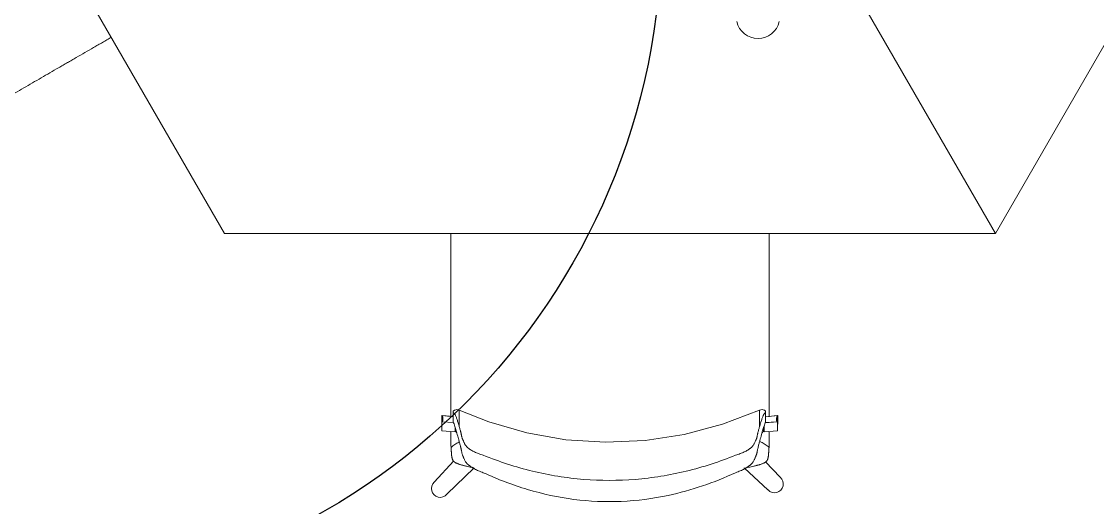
# Model space of a CAD drawing. Header units: millimetres. Extents: x 155920 to 295199, y -4084 to 97293.
# Drawn here: x 174610 to 176215, y 19317 to 20042 of the extents above; entities that cross this region are included whole.
import ezdxf

# ---------------------------------------------------------------- set-up
doc = ezdxf.new("R2010")
doc.units = ezdxf.units.MM
doc.header["$MEASUREMENT"] = 0
doc.layers.add('A-GENM', color=8, linetype='CONTINUOUS', lineweight=9)
doc.layers.add('I-FURN', color=8, linetype='CONTINUOUS', lineweight=9)
doc.layers.add('Social Distancing', color=7, linetype='CONTINUOUS')

msp = doc.modelspace()

# ---------------------------------------------------------------- linework, layer by layer
at = {"layer": 'A-GENM'}
msp.add_arc((175709, 20048.7), 32.5, 192.6804, 347.3196, dxfattribs=at)
at = {"layer": 'I-FURN'}
for p, q in [((174338.1, 20721.5), (174913.1, 19725.6)), ((176063.1, 19725.6), (176638.1, 20721.6)), ((176063.1, 19725.6), (175660.7, 20422.5)), ((175660.7, 20422.5), (176063.1, 19725.6)), ((174913.1, 19725.6), (176063.1, 19725.6)), ((175254.3, 19452.3), (175237.1, 19454.3)), ((175237.1, 19454.3), (175237.1, 19441)), ((175254.3, 19452.4), (175238.1, 19454.3)), ((175256.1, 19461.8), (175254.3, 19460.6)), ((175254.3, 19444.9), (175254.3, 19458.5)), ((175258.2, 19462.6), (175256.1, 19461.8)), ((175259.7, 19462.8), (175258.2, 19462.6)), ((175261.6, 19462.7), (175259.7, 19462.8)), ((175263.4, 19462.1), (175261.6, 19462.7)), ((175307.3, 19444.7), (175263.4, 19462.1)), ((175711.2, 19462.1), (175656, 19440.9)), ((175711.2, 19462.1), (175713, 19462.7)), ((175713, 19462.7), (175714.9, 19462.8)), ((175714.9, 19462.8), (175716.4, 19462.6)), ((175716.4, 19462.6), (175718.5, 19461.8)), ((175718.5, 19461.8), (175720.3, 19460.6)), ((175720.3, 19444.9), (175720.3, 19458.5)), ((175737.5, 19454.3), (175720.3, 19452.3)), ((175738.4, 19454.3), (175720.3, 19452.1)), ((175738.4, 19441), (175738.4, 19454.3)), ((175237.4, 19444.6), (175254.8, 19443.4)), ((175237.4, 19431.3), (175237.4, 19444.6)), ((175257.3, 19435.8), (175257.3, 19429.9)), ((175364.1, 19428.2), (175307.3, 19444.7)), ((175656, 19440.9), (175598.9, 19425.7)), ((175717.2, 19429.9), (175717.2, 19435.8)), ((175718.2, 19429.9), (175718.2, 19438.7)), ((175719.7, 19443.3), (175738.1, 19444.6)), ((175719.8, 19443.4), (175737.1, 19444.6)), ((175738.1, 19444.6), (175738.1, 19431.3)), ((175257.3, 19429.9), (175237.4, 19431.3)), ((175258.3, 19432.9), (175258.3, 19429.9)), ((175422.4, 19418), (175364.1, 19428.2)), ((175598.9, 19425.7), (175540.5, 19416.8)), ((175738.1, 19431.3), (175718.2, 19429.9)), ((175481.4, 19414.2), (175422.4, 19418)), ((175540.5, 19416.8), (175481.4, 19414.2)), ((175255.1, 19386.3), (175226.1, 19354.8)), ((175244.9, 19336.6), (175285.5, 19376)), ((175688.7, 19375.5), (175723.8, 19343.3)), ((175742, 19362), (175719.9, 19384.8))]:
    msp.add_line(p, q, dxfattribs=at)
for centre, start, end in [((175733.6, 19352), 221.9896, 49.6059), ((175234.9, 19345.1), 131.9662, 319.5824)]:
    msp.add_arc(centre, 13.1, start, end, dxfattribs=at)
for centre, start_param, end_param in [((175220.6, 19448.9), 6.026179, 6.605675), ((175221.6, 19448.9), 6.026179, 6.605675), ((175754, 19448.9), 2.819103, 3.398599), ((175754.9, 19448.9), 2.819103, 3.398599), ((175220.6, 19435.6), 0.238848, 0.322489), ((175754.9, 19435.6), 2.819103, 2.902745)]:
    msp.add_ellipse(centre, major_axis=(17.4, 0), ratio=0.978487, start_param=start_param, end_param=end_param, dxfattribs=at)
for points, knots in [([(174744.5, 20018.1), (174744.4, 20018.1), (174742.2, 20016.7), (174737.8, 20014.2), (174731.2, 20010.4), (174724.6, 20006.6), (174715.8, 20001.5), (174705, 19995.3), (174694.2, 19989.1), (174685.5, 19984), (174678.9, 19980.2), (174672.3, 19976.4), (174663.6, 19971.4), (174652.8, 19965.1), (174639.8, 19957.6), (174626.7, 19950), (174613.6, 19942.5), (174600.7, 19935), (174589.9, 19928.8), (174581.2, 19923.8), (174574.6, 19920), (174568, 19916.2), (174559.5, 19911.2), (174548.9, 19905.1), (174538.1, 19898.9), (174529.4, 19893.9), (174522.7, 19890), (174515.9, 19886.1), (174510.9, 19883.2), (174508, 19881.6), (174507.4, 19881.2)], [-0.7508218, -0.7508218, -0.7508218, -0.7508218, -0.75, -0.7321429, -0.7142857, -0.6964286, -0.6785714, -0.6428571, -0.6071429, -0.5892857, -0.5714286, -0.5535714, -0.5357143, -0.5, -0.4642857, -0.4285714, -0.3928571, -0.3571429, -0.3214286, -0.3035714, -0.2857143, -0.2678571, -0.25, -0.2142857, -0.1785714, -0.1607143, -0.1428571, -0.125, -0.1071429, -0.1022726, -0.1022726, -0.1022726, -0.1022726]), ([(175250.9, 19452), (175250.9, 19452.7), (175250.9, 19455.9), (175250.9, 19461.8), (175250.9, 19469.6), (175250.9, 19477.3), (175250.9, 19487.4), (175250.9, 19499.8), (175250.9, 19512), (175250.9, 19521.9), (175250.9, 19529.5), (175250.9, 19537.1), (175250.9, 19547.2), (175250.9, 19559.6), (175250.9, 19574.5), (175250.9, 19589.6), (175250.9, 19604.8), (175250.9, 19619.8), (175250.9, 19632.3), (175250.9, 19642.4), (175250.9, 19650), (175250.9, 19657.6), (175250.9, 19667.7), (175250.9, 19680.1), (175250.9, 19692.6), (175250.9, 19702.7), (175250.9, 19710.3), (175250.9, 19717.9), (175250.9, 19723.1), (175250.9, 19725.7), (175250.9, 19725.9)], [-0.8977274, -0.8977274, -0.8977274, -0.8977274, -0.8928571, -0.875, -0.8571429, -0.8392857, -0.8214286, -0.7857143, -0.75, -0.7321429, -0.7142857, -0.6964286, -0.6785714, -0.6428571, -0.6071429, -0.5714286, -0.5357143, -0.5, -0.4642857, -0.4464286, -0.4285714, -0.4107143, -0.3928571, -0.3571429, -0.3214286, -0.3035714, -0.2857143, -0.2678571, -0.25, -0.2488464, -0.2488464, -0.2488464, -0.2488464]), ([(175725.6, 19725.9), (175725.6, 19725.8), (175725.6, 19720.7), (175725.6, 19710.5), (175725.6, 19695.1), (175725.6, 19680), (175725.6, 19667.4), (175725.6, 19657.3), (175725.6, 19649.7), (175725.6, 19642), (175725.6, 19632), (175725.6, 19619.7), (175725.6, 19607.3), (175725.6, 19597.4), (175725.6, 19589.8), (175725.6, 19582.2), (175725.6, 19572.2), (175725.6, 19559.8), (175725.6, 19547.3), (175725.6, 19537.2), (175725.6, 19529.5), (175725.6, 19521.9), (175725.6, 19511.8), (175725.6, 19499.3), (175725.6, 19484.2), (175725.6, 19468.8), (175725.6, 19458.1), (175725.6, 19452.5), (175725.6, 19452)], [-0.7507659, -0.7507659, -0.7507659, -0.7507659, -0.75, -0.7142857, -0.6785714, -0.6428571, -0.6071429, -0.5892857, -0.5714286, -0.5535714, -0.5357143, -0.5, -0.4642857, -0.4464286, -0.4285714, -0.4107143, -0.3928571, -0.3571429, -0.3214286, -0.3035714, -0.2857143, -0.2678571, -0.25, -0.2142857, -0.1785714, -0.1428571, -0.1071429, -0.103964, -0.103964, -0.103964, -0.103964]), ([(175254.3, 19458.9), (175254.3, 19459.2), (175254.3, 19460), (175254.3, 19460.7), (175254.3, 19460.5), (175254.3, 19459.9), (175254.3, 19459.1), (175254.3, 19458.5)], [0.4171888, 0.4171888, 0.4171888, 0.4171888, 0.5, 0.625, 0.75, 0.875, 1, 1, 1, 1]), ([(175263.4, 19437.2), (175263.4, 19440.2), (175263.4, 19445.6), (175263.4, 19452), (175263.4, 19456.7), (175263.4, 19459.4), (175263.4, 19460.8), (175263.4, 19461.3), (175263.4, 19461.5)], [0, 0, 0, 0, 0.1111111, 0.2222222, 0.3333333, 0.4444444, 0.5, 0.5555556, 0.5555556, 0.5555556, 0.5555556]), ([(175711.2, 19461.5), (175711.2, 19461.2), (175711.2, 19460.6), (175711.2, 19458.6), (175711.2, 19454.7), (175711.2, 19447.5), (175711.2, 19441), (175711.2, 19437.2)], [0.4444444, 0.4444444, 0.4444444, 0.4444444, 0.5138889, 0.5833333, 0.7222222, 0.8611111, 1, 1, 1, 1]), ([(175720.3, 19458.5), (175720.3, 19459.1), (175720.3, 19459.9), (175720.3, 19460.5), (175720.3, 19460.7), (175720.3, 19460), (175720.3, 19459.3), (175720.3, 19458.9)], [0, 0, 0, 0, 0.125, 0.25, 0.375, 0.5, 0.5837817, 0.5837817, 0.5837817, 0.5837817]), ([(175299.2, 19368.8), (175296.6, 19369.7), (175291.9, 19371.5), (175286.8, 19374), (175283.2, 19376), (175280.7, 19377.6), (175278.8, 19379), (175277.6, 19379.9), (175277, 19380.5), (175276.5, 19380.9), (175276, 19381.3), (175275.4, 19381.8), (175274.5, 19382.8), (175273.3, 19384.3), (175272.2, 19386), (175271.3, 19387.7), (175270.5, 19389.4), (175269.9, 19391), (175269.3, 19392.4), (175269, 19393.3), (175268.8, 19393.8), (175268.6, 19394.2), (175268.4, 19394.5), (175268.2, 19395), (175267.9, 19395.9), (175267.6, 19397.1), (175267.2, 19398.4), (175266.9, 19400.2), (175266.6, 19401.8), (175266.3, 19403.5), (175266, 19404.8), (175265.7, 19406.1), (175265.2, 19407.8), (175264.4, 19410.7), (175263.4, 19414.8), (175262.2, 19419.3), (175261, 19423.5), (175259.9, 19427.6), (175258.8, 19431.4), (175257.8, 19434.8), (175257.1, 19436.8), (175256.7, 19437.7)], [0, 0, 0, 0, 0.035714, 0.071429, 0.089286, 0.107143, 0.125, 0.133929, 0.138393, 0.142857, 0.147321, 0.151786, 0.160714, 0.178571, 0.196429, 0.214286, 0.232143, 0.25, 0.267857, 0.276786, 0.28125, 0.285714, 0.290179, 0.294643, 0.303571, 0.321429, 0.339286, 0.357143, 0.392857, 0.410714, 0.428571, 0.446429, 0.464286, 0.5, 0.571429, 0.642857, 0.714286, 0.785714, 0.857143, 0.928571, 1, 1, 1, 1]), ([(175263.4, 19437.2), (175263.9, 19435.6), (175264.5, 19433.3), (175265.3, 19430.5), (175265.7, 19428.9), (175266, 19427.7), (175266.3, 19426.5), (175266.6, 19425), (175266.8, 19423.6), (175267.1, 19422.1), (175267.4, 19420.9), (175267.8, 19419.9), (175268.1, 19419.1), (175268.3, 19418.7), (175268.4, 19418.3), (175268.6, 19418), (175268.8, 19417.5), (175269.2, 19416.6), (175269.8, 19415.3), (175270.5, 19413.7), (175271.3, 19412), (175272.3, 19410.3), (175273.5, 19408.6), (175274.7, 19407.2), (175275.6, 19406.3), (175276.2, 19405.8), (175276.7, 19405.4), (175277.2, 19405), (175277.8, 19404.5), (175279, 19403.6), (175280.9, 19402.4), (175283.4, 19401), (175287, 19399.2), (175292, 19397.1), (175296.7, 19395.6), (175299.2, 19394.8)], [0, 0, 0, 0, 0.125, 0.1875, 0.21875, 0.25, 0.28125, 0.3125, 0.375, 0.40625, 0.4375, 0.46875, 0.484375, 0.492188, 0.5, 0.507812, 0.515625, 0.53125, 0.5625, 0.59375, 0.625, 0.65625, 0.6875, 0.71875, 0.734375, 0.742188, 0.75, 0.757812, 0.765625, 0.78125, 0.8125, 0.84375, 0.875, 0.9375, 1, 1, 1, 1]), ([(175717.9, 19437.7), (175717.2, 19435.8), (175716.1, 19432.6), (175714.7, 19427.6), (175713.5, 19423.5), (175712.4, 19419.3), (175711.2, 19414.8), (175710.1, 19410.7), (175709.3, 19407.4), (175708.7, 19405.2), (175708.3, 19403.5), (175708, 19401.8), (175707.7, 19400.2), (175707.4, 19398.4), (175707, 19397.1), (175706.7, 19395.9), (175706.3, 19395), (175706.1, 19394.5), (175706, 19394.2), (175705.8, 19393.8), (175705.6, 19393.3), (175705.2, 19392.4), (175704.7, 19391), (175704.1, 19389.4), (175703.3, 19387.7), (175702.4, 19386), (175701.2, 19384.3), (175700.1, 19382.8), (175699.1, 19381.8), (175698.6, 19381.3), (175698.1, 19380.9), (175697.6, 19380.5), (175696.9, 19379.9), (175695.7, 19379), (175693.9, 19377.6), (175691.4, 19376), (175687.8, 19374), (175682.7, 19371.5), (175678, 19369.7), (175675.4, 19368.8)], [0, 0, 0, 0, 0.142857, 0.214286, 0.285714, 0.357143, 0.428571, 0.5, 0.535714, 0.571429, 0.589286, 0.607143, 0.642857, 0.660714, 0.678571, 0.696429, 0.705357, 0.709821, 0.714286, 0.71875, 0.723214, 0.732143, 0.75, 0.767857, 0.785714, 0.803571, 0.821429, 0.839286, 0.848214, 0.852679, 0.857143, 0.861607, 0.866071, 0.875, 0.892857, 0.910714, 0.928571, 0.964286, 1, 1, 1, 1]), ([(175675.4, 19394.8), (175677.9, 19395.6), (175682.6, 19397.1), (175687.6, 19399.2), (175691.2, 19401), (175693.7, 19402.4), (175695.5, 19403.6), (175696.8, 19404.5), (175697.4, 19405), (175697.9, 19405.4), (175698.4, 19405.8), (175699, 19406.3), (175699.9, 19407.2), (175701.1, 19408.6), (175702.3, 19410.3), (175703.3, 19412), (175704.1, 19413.7), (175704.8, 19415.3), (175705.4, 19416.6), (175705.7, 19417.5), (175706, 19418), (175706.1, 19418.3), (175706.3, 19418.7), (175706.5, 19419.1), (175706.8, 19419.9), (175707.2, 19420.9), (175707.5, 19422.1), (175707.8, 19423.6), (175708, 19425), (175708.3, 19426.5), (175708.6, 19427.7), (175708.9, 19428.9), (175709.3, 19430.5), (175710.1, 19433.3), (175710.7, 19435.6), (175711.2, 19437.2)], [0, 0, 0, 0, 0.0625, 0.125, 0.15625, 0.1875, 0.21875, 0.234375, 0.242188, 0.25, 0.257812, 0.265625, 0.28125, 0.3125, 0.34375, 0.375, 0.40625, 0.4375, 0.46875, 0.484375, 0.492188, 0.5, 0.507812, 0.515625, 0.53125, 0.5625, 0.59375, 0.625, 0.6875, 0.71875, 0.75, 0.78125, 0.8125, 0.875, 1, 1, 1, 1]), ([(175263.8, 19414.9), (175263.4, 19414.7), (175261.1, 19413.5), (175256.8, 19411), (175253, 19408.1), (175251.1, 19406.5)], [0.93933321, 0.93933321, 0.93933321, 0.93933321, 0.94444444, 0.97222222, 1, 1, 1, 1]), ([(175285.1, 19376), (175282.8, 19376.5), (175279.1, 19377.3), (175274.6, 19378.3), (175272.2, 19378.9), (175270.3, 19379.4), (175268.7, 19379.8), (175267.1, 19380.2), (175265.5, 19380.7), (175263.8, 19381.2), (175262, 19381.8), (175260.3, 19382.4), (175259, 19383), (175258, 19383.5), (175257.3, 19383.9), (175256.6, 19384.4), (175255.8, 19385), (175254.8, 19385.9), (175253.9, 19387.1), (175253.3, 19388.3), (175252.8, 19389.5), (175252.5, 19390.9), (175252.3, 19392.1), (175252.2, 19393), (175252.1, 19393.5), (175252, 19393.9), (175252, 19394.3), (175251.9, 19394.8), (175251.9, 19395.7), (175251.7, 19396.9), (175251.6, 19398.1), (175251.6, 19399.1), (175251.5, 19399.9), (175251.5, 19400.8), (175251.4, 19401.9), (175251.3, 19403.8), (175251.2, 19405.5), (175251.1, 19406.5)], [0, 0, 0, 0, 0.125, 0.1875, 0.21875, 0.25, 0.28125, 0.3125, 0.34375, 0.375, 0.40625, 0.4375, 0.46875, 0.484375, 0.5, 0.515625, 0.53125, 0.5625, 0.59375, 0.625, 0.65625, 0.6875, 0.71875, 0.734375, 0.742188, 0.75, 0.757812, 0.765625, 0.78125, 0.8125, 0.84375, 0.859375, 0.875, 0.890625, 0.90625, 0.9375, 1, 1, 1, 1]), ([(175725.4, 19406.5), (175725.3, 19405.5), (175725.2, 19403.8), (175725.1, 19401.9), (175725, 19400.8), (175725, 19399.9), (175724.9, 19399.1), (175724.8, 19398.1), (175724.7, 19396.9), (175724.6, 19395.7), (175724.5, 19394.8), (175724.5, 19394.3), (175724.4, 19393.9), (175724.4, 19393.5), (175724.3, 19393), (175724.2, 19392.1), (175724, 19390.9), (175723.6, 19389.5), (175723.2, 19388.3), (175722.6, 19387.1), (175721.7, 19385.9), (175720.7, 19385), (175719.8, 19384.4), (175719.2, 19383.9), (175718.5, 19383.5), (175717.5, 19383), (175716.2, 19382.4), (175714.5, 19381.8), (175712.7, 19381.2), (175711, 19380.7), (175709.4, 19380.2), (175707.8, 19379.8), (175706.2, 19379.4), (175704.3, 19378.9), (175701.9, 19378.3), (175697.4, 19377.3), (175693.7, 19376.5), (175691.3, 19376)], [0, 0, 0, 0, 0.0625, 0.09375, 0.109375, 0.125, 0.140625, 0.15625, 0.1875, 0.21875, 0.234375, 0.242188, 0.25, 0.257812, 0.265625, 0.28125, 0.3125, 0.34375, 0.375, 0.40625, 0.4375, 0.46875, 0.484375, 0.5, 0.515625, 0.53125, 0.5625, 0.59375, 0.625, 0.65625, 0.6875, 0.71875, 0.75, 0.78125, 0.8125, 0.875, 1, 1, 1, 1]), ([(175725.4, 19406.5), (175723.5, 19408.1), (175719.7, 19411), (175715, 19413.8), (175712.2, 19415.2), (175711.4, 19415.5)], [0, 0, 0, 0, 0.02777778, 0.05555556, 0.06696683, 0.06696683, 0.06696683, 0.06696683]), ([(175299.2, 19394.8), (175311.1, 19390), (175335.3, 19381.2), (175384.8, 19367.1), (175448.6, 19356.8), (175526, 19356.8), (175589.7, 19367.1), (175639.3, 19381.2), (175663.5, 19390), (175675.4, 19394.8)], [-1, -1, -1, -1, -0.9, -0.8, -0.6, -0.4, -0.2, -0.1, 0, 0, 0, 0]), ([(175675.4, 19368.8), (175659.4, 19361.3), (175626.5, 19348.1), (175569.6, 19332.4), (175505.1, 19323.9), (175434.1, 19327), (175376.3, 19339.5), (175331.6, 19354.6), (175309.9, 19363.8), (175299.2, 19368.8)], [-1, -1, -1, -1, -0.863636, -0.727273, -0.545455, -0.363636, -0.181818, -0.090909, 0, 0, 0, 0])]:
    msp.add_open_spline(points, degree=3, knots=knots, dxfattribs=at)
for points in [[(175254.3, 19458.5), (175254.7, 19458.3), (175255.6, 19457.6), (175257.1, 19455.5), (175258.6, 19452.2), (175260.1, 19448), (175261.8, 19443), (175262.9, 19439.2), (175263.4, 19437.2)], [(175711.2, 19437.2), (175711.7, 19439.2), (175712.8, 19443), (175714.5, 19448), (175716, 19452.2), (175717.5, 19455.5), (175718.9, 19457.6), (175719.9, 19458.3), (175720.3, 19458.5)], [(175256.7, 19437.7), (175256.3, 19439), (175255.5, 19441.5), (175254.7, 19443.8), (175254.3, 19444.9)], [(175720.3, 19444.9), (175719.9, 19443.8), (175719.1, 19441.5), (175718.3, 19439), (175717.9, 19437.7)], [(175250.9, 19410.4), (175250.9, 19416.5), (175250.9, 19422.9), (175250.9, 19429.4)], [(175258.5, 19429.1), (175258.8, 19428.9), (175259.2, 19428.6), (175259.6, 19428.3)], [(175714.9, 19428.3), (175715.3, 19428.6), (175715.7, 19428.9), (175716.1, 19429.1)], [(175725.6, 19429.3), (175725.6, 19422.8), (175725.6, 19416.5), (175725.6, 19410.4)], [(175251.1, 19406.5), (175251.1, 19407.2), (175251, 19408.5), (175250.9, 19409.8), (175250.9, 19410.4)], [(175725.6, 19410.4), (175725.5, 19409.8), (175725.5, 19408.5), (175725.4, 19407.2), (175725.4, 19406.5)], [(175687.7, 19375.3), (175688.9, 19375.5), (175690.1, 19375.7), (175691.3, 19376)], [(175691.3, 19376), (175690.1, 19375.7), (175688.9, 19375.5), (175687.7, 19375.3)]]:
    msp.add_open_spline(points, degree=3, dxfattribs=at)
at = {"layer": 'Social Distancing'}
msp.add_circle((174565.2, 20179.3), 1000, dxfattribs=at)

doc.saveas('drawing.dxf')
